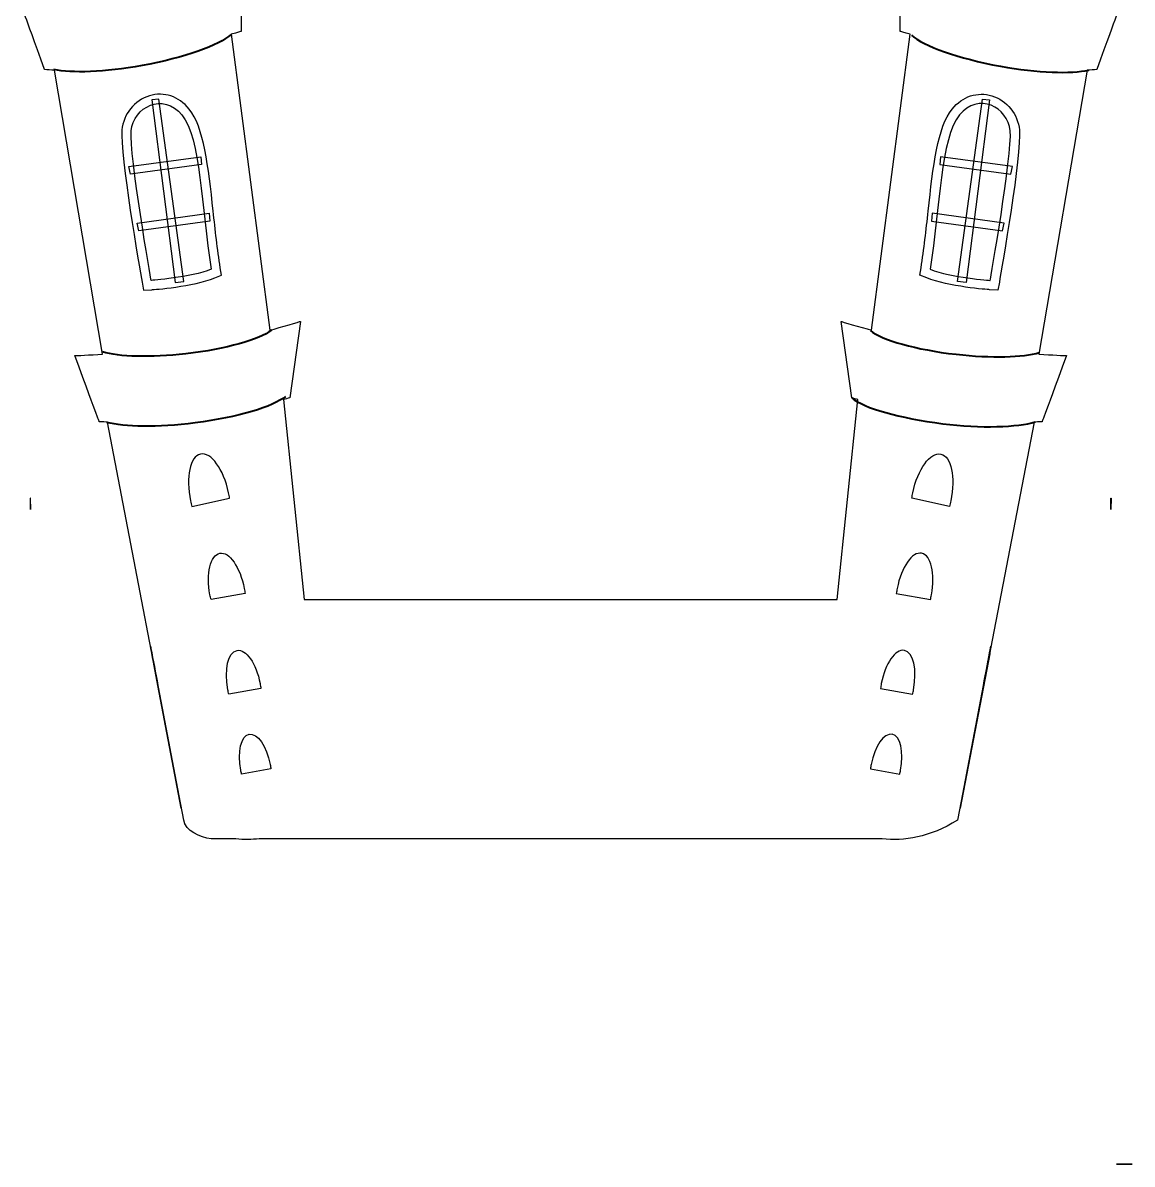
# Model space of a CAD drawing. Header units: millimetres. Extents: x -101 to 196, y -76 to 155.
# Drawn here: x 81.1 to 191.8, y -75.6 to 38.2 of the extents above; entities that cross this region are included whole.
import ezdxf

# ---------------------------------------------------------------- set-up
doc = ezdxf.new("R2010")
doc.units = ezdxf.units.MM
doc.header["$MEASUREMENT"] = 0
doc.layers.add('Capa 1', color=7, linetype='Continuous')

msp = doc.modelspace()

# ---------------------------------------------------------------- linework, layer by layer
at = {"layer": 'Capa 1', "color": 7}
for points, knots in [([(101.0915, 43.6008), (101.0915, 43.6008), (83.5178, 88.5625), (83.5178, 88.5625), (83.5178, 88.5625), (83.5178, 88.5625), (82.2351, 39.9936), (82.2351, 39.9936), (82.2351, 39.9936), (81.5177, 39.7235), (81.1096, 39.5536), (81.1096, 39.5536), (81.1096, 39.5536), (81.1096, 39.5537), (81.1096, 39.5536), (83.2878, 33.5646), (83.2878, 33.5646), (83.5726, 33.5312), (83.8969, 33.5164), (84.2544, 33.5178), (84.2544, 33.5178), (84.2544, 33.5178), (89.0519, 5.1901), (89.0519, 5.1901), (89.0519, 5.1901), (87.7871, 5.0991), (86.4712, 5.0137), (86.2889, 5.038), (86.2889, 5.038), (88.7327, -1.5551), (88.7327, -1.5551), (88.7327, -1.5551), (88.7327, -1.5551), (88.7327, -1.5551), (89.0189, -1.5742), (89.5426, -1.5891), (89.5426, -1.5891), (89.5426, -1.5891), (97.1742, -41.3032), (97.1742, -41.3032), (97.1742, -41.3032), (97.2788, -42.3728), (98.8213, -43.0054), (99.8805, -43.1657), (99.8805, -43.1657), (99.8805, -43.1657), (102.3533, -43.1656), (102.3533, -43.1656), (102.3533, -43.1656), (103.1722, -43.2549), (103.9525, -43.2453), (104.687, -43.1657), (104.687, -43.1657), (104.687, -43.1657), (166.8236, -43.1656), (166.8236, -43.1656), (166.8236, -43.1656), (166.8236, -43.1656), (166.8236, -43.1646), (166.8236, -43.1646), (166.8236, -43.1646), (168.9945, -43.4017), (171.5685, -43.0267), (174.3454, -41.3032), (174.3454, -41.3032), (174.3454, -41.3032), (181.9771, -1.5891), (181.9771, -1.5891), (181.9771, -1.5891), (182.5008, -1.5742), (182.7869, -1.5551), (182.7869, -1.5551), (182.7869, -1.5551), (182.7869, -1.5551), (182.7869, -1.5551), (185.2307, 5.038), (185.2307, 5.038), (185.0485, 5.0137), (183.7326, 5.099), (182.4677, 5.1901), (182.4677, 5.1901), (182.4677, 5.1901), (187.2655, 33.5179), (187.2655, 33.5179), (187.2655, 33.5179), (187.6229, 33.5165), (187.947, 33.5311), (188.2318, 33.5646), (188.2318, 33.5646), (190.4103, 39.5537), (190.4101, 39.5536), (190.4101, 39.5536), (190.4101, 39.5536), (190.4103, 39.5537), (190.002, 39.7235), (189.2846, 39.9935), (189.2846, 39.9935), (189.2846, 39.9935), (188.0021, 88.5625), (188.0021, 88.5625), (188.0021, 88.5625), (188.0021, 88.5625), (170.4282, 43.6008), (170.4282, 43.6008), (170.4282, 43.6008), (169.8131, 43.5511), (169.2116, 43.4743), (168.6301, 43.3653), (168.6301, 43.3653), (168.6301, 43.3653), (168.6302, 37.3763), (168.6302, 37.3763), (168.6302, 37.3763), (168.6302, 37.3763), (168.9973, 37.2695), (169.634, 37.0914), (169.634, 37.0914), (169.634, 37.0914), (165.7729, 7.5644), (165.7729, 7.5644), (165.7729, 7.5644), (164.7009, 7.8656), (162.724, 8.446), (162.724, 8.446), (162.724, 8.446), (162.724, 8.446), (163.7881, 0.831), (163.7881, 0.831), (163.7881, 0.831), (163.9961, 0.768), (164.2035, 0.7069), (164.4106, 0.6471), (164.4106, 0.6471), (164.4106, 0.6471), (162.351, -19.3032), (162.351, -19.3032), (162.351, -19.3032), (162.351, -19.3032), (109.1688, -19.3032), (109.1688, -19.3032), (109.1688, -19.3032), (109.1688, -19.3032), (107.109, 0.6471), (107.109, 0.6471), (107.109, 0.6471), (107.3162, 0.7069), (107.5236, 0.7679), (107.7316, 0.8309), (107.7316, 0.8309), (107.7316, 0.8309), (108.7957, 8.4461), (108.7957, 8.4461), (108.7957, 8.4461), (108.7957, 8.4461), (106.8187, 7.8655), (105.7469, 7.5644), (105.7469, 7.5644), (105.7469, 7.5644), (101.8857, 37.0914), (101.8857, 37.0914), (101.8857, 37.0914), (102.5223, 37.2695), (102.8895, 37.3762), (102.8895, 37.3762), (102.8895, 37.3762), (102.8895, 37.3762), (102.8895, 43.3653), (102.8895, 43.3653), (102.8895, 43.3653), (102.308, 43.4744), (101.7066, 43.551), (101.0915, 43.6008)], [0, 0, 0, 0, 0.02272727, 0.02272727, 0.02272727, 0.02272727, 0.04545455, 0.04545455, 0.04545455, 0.04545455, 0.06818182, 0.06818182, 0.06818182, 0.06818182, 0.09090909, 0.09090909, 0.09090909, 0.09090909, 0.11363636, 0.11363636, 0.11363636, 0.11363636, 0.13636364, 0.13636364, 0.13636364, 0.13636364, 0.15909091, 0.15909091, 0.15909091, 0.15909091, 0.18181818, 0.18181818, 0.18181818, 0.18181818, 0.20454545, 0.20454545, 0.20454545, 0.20454545, 0.22727273, 0.22727273, 0.22727273, 0.22727273, 0.25, 0.25, 0.25, 0.25, 0.27272727, 0.27272727, 0.27272727, 0.27272727, 0.29545455, 0.29545455, 0.29545455, 0.29545455, 0.31818182, 0.31818182, 0.31818182, 0.31818182, 0.34090909, 0.34090909, 0.34090909, 0.34090909, 0.36363636, 0.36363636, 0.36363636, 0.36363636, 0.38636364, 0.38636364, 0.38636364, 0.38636364, 0.40909091, 0.40909091, 0.40909091, 0.40909091, 0.43181818, 0.43181818, 0.43181818, 0.43181818, 0.45454545, 0.45454545, 0.45454545, 0.45454545, 0.47727273, 0.47727273, 0.47727273, 0.47727273, 0.5, 0.5, 0.5, 0.5, 0.52272727, 0.52272727, 0.52272727, 0.52272727, 0.54545455, 0.54545455, 0.54545455, 0.54545455, 0.56818182, 0.56818182, 0.56818182, 0.56818182, 0.59090909, 0.59090909, 0.59090909, 0.59090909, 0.61363636, 0.61363636, 0.61363636, 0.61363636, 0.63636364, 0.63636364, 0.63636364, 0.63636364, 0.65909091, 0.65909091, 0.65909091, 0.65909091, 0.68181818, 0.68181818, 0.68181818, 0.68181818, 0.70454545, 0.70454545, 0.70454545, 0.70454545, 0.72727273, 0.72727273, 0.72727273, 0.72727273, 0.75, 0.75, 0.75, 0.75, 0.77272727, 0.77272727, 0.77272727, 0.77272727, 0.79545455, 0.79545455, 0.79545455, 0.79545455, 0.81818182, 0.81818182, 0.81818182, 0.81818182, 0.84090909, 0.84090909, 0.84090909, 0.84090909, 0.86363636, 0.86363636, 0.86363636, 0.86363636, 0.88636364, 0.88636364, 0.88636364, 0.88636364, 0.90909091, 0.90909091, 0.90909091, 0.90909091, 0.93181818, 0.93181818, 0.93181818, 0.93181818, 0.95454545, 0.95454545, 0.95454545, 0.95454545, 1, 1, 1, 1]), ([(93.9126, 12.5339), (93.9126, 12.5339), (97.8556, 12.8123), (99.8973, 13.645), (99.8973, 13.645), (98.9067, 19.8584), (98.856, 26.7514), (96.9849, 29.0438), (96.9849, 29.0438), (95.1153, 31.3371), (92.1342, 29.8255), (91.9184, 27.4547), (91.9184, 27.4547), (91.7022, 25.0839), (93.9126, 12.5339), (93.9126, 12.5339)], [0, 0, 0, 0, 0.2, 0.2, 0.2, 0.2, 0.4, 0.4, 0.4, 0.4, 0.6, 0.6, 0.6, 0.6, 1, 1, 1, 1]), ([(177.6071, 12.5339), (177.6071, 12.5339), (173.6641, 12.8123), (171.6223, 13.645), (171.6223, 13.645), (172.613, 19.8584), (172.6636, 26.7514), (174.5347, 29.0438), (174.5347, 29.0438), (176.4046, 31.3371), (179.3854, 29.8255), (179.6012, 27.4547), (179.6012, 27.4547), (179.8175, 25.0839), (177.607, 12.5339), (177.6071, 12.5339)], [0, 0, 0, 0, 0.2, 0.2, 0.2, 0.2, 0.4, 0.4, 0.4, 0.4, 0.6, 0.6, 0.6, 0.6, 1, 1, 1, 1])]:
    msp.add_open_spline(points, degree=3, knots=knots, dxfattribs=at)
at = {"layer": 'Capa 1', "lineweight": 9}
msp.add_open_spline([(101.0915, 43.6008), (101.0915, 43.6008), (83.5178, 88.5625), (83.5178, 88.5625), (83.5178, 88.5625), (83.5178, 88.5625), (82.2351, 39.9936), (82.2351, 39.9936), (82.2351, 39.9936), (81.5177, 39.7235), (81.1096, 39.5536), (81.1096, 39.5536), (81.1096, 39.5536), (81.1096, 39.5536), (81.1096, 39.5536), (83.2878, 33.5646), (83.2878, 33.5646), (83.5726, 33.5312), (83.8969, 33.5164), (84.2544, 33.5178), (84.2544, 33.5178), (84.2544, 33.5178), (89.0519, 5.1901), (89.0519, 5.1901), (89.0519, 5.1901), (87.7871, 5.0991), (86.4712, 5.0137), (86.2889, 5.038), (86.2889, 5.038), (88.7327, -1.5551), (88.7327, -1.5551), (88.7327, -1.5551), (88.7327, -1.5551), (88.7327, -1.5551), (89.0189, -1.5742), (89.5426, -1.5891), (89.5426, -1.5891), (89.5426, -1.5891), (97.1742, -41.3032), (97.1742, -41.3032), (97.1742, -41.3032), (97.2788, -42.3728), (98.8213, -43.0054), (99.8805, -43.1657), (99.8805, -43.1657), (99.8805, -43.1657), (102.3533, -43.1656), (102.3533, -43.1656), (102.3533, -43.1656), (103.1722, -43.2549), (103.9525, -43.2453), (104.687, -43.1657), (104.687, -43.1657), (104.687, -43.1657), (166.8236, -43.1656), (166.8236, -43.1656), (166.8236, -43.1656), (166.8236, -43.1656), (166.8236, -43.1646), (166.8236, -43.1646), (166.8236, -43.1646), (168.9945, -43.4017), (171.5685, -43.0267), (174.3454, -41.3032), (174.3454, -41.3032), (174.3454, -41.3032), (181.9771, -1.5891), (181.9771, -1.5891), (181.9771, -1.5891), (182.5008, -1.5742), (182.7869, -1.5551), (182.7869, -1.5551), (182.7869, -1.5551), (182.7869, -1.5551), (182.7869, -1.5551), (185.2307, 5.038), (185.2307, 5.038), (185.0485, 5.0137), (183.7326, 5.099), (182.4677, 5.1901), (182.4677, 5.1901), (182.4677, 5.1901), (187.2655, 33.5179), (187.2655, 33.5179), (187.2655, 33.5179), (187.6229, 33.5165), (187.947, 33.5311), (188.2318, 33.5646), (188.2318, 33.5646), (190.4103, 39.5537), (190.4101, 39.5536), (190.4101, 39.5536), (190.4101, 39.5536), (190.4101, 39.5536), (190.002, 39.7235), (189.2846, 39.9935), (189.2846, 39.9935), (189.2846, 39.9935), (188.0021, 88.5625), (188.0021, 88.5625), (188.0021, 88.5625), (188.0021, 88.5625), (170.4282, 43.6008), (170.4282, 43.6008), (170.4282, 43.6008), (169.8131, 43.5511), (169.2116, 43.4743), (168.6301, 43.3653), (168.6301, 43.3653), (168.6301, 43.3653), (168.6302, 37.3763), (168.6302, 37.3763), (168.6302, 37.3763), (168.6302, 37.3763), (168.9973, 37.2695), (169.634, 37.0914), (169.634, 37.0914), (169.634, 37.0914), (165.7729, 7.5644), (165.7729, 7.5644), (165.7729, 7.5644), (164.7009, 7.8656), (162.724, 8.446), (162.724, 8.446), (162.724, 8.446), (162.724, 8.446), (163.7881, 0.831), (163.7881, 0.831), (163.7881, 0.831), (163.9961, 0.768), (164.2035, 0.7069), (164.4106, 0.6471), (164.4106, 0.6471), (164.4106, 0.6471), (162.351, -19.3032), (162.351, -19.3032), (162.351, -19.3032), (162.351, -19.3032), (109.1688, -19.3032), (109.1688, -19.3032), (109.1688, -19.3032), (109.1688, -19.3032), (107.109, 0.6471), (107.109, 0.6471), (107.109, 0.6471), (107.3162, 0.7069), (107.5236, 0.7679), (107.7316, 0.8309), (107.7316, 0.8309), (107.7316, 0.8309), (108.7957, 8.4461), (108.7957, 8.4461), (108.7957, 8.4461), (108.7957, 8.4461), (106.8187, 7.8655), (105.7469, 7.5644), (105.7469, 7.5644), (105.7469, 7.5644), (101.8857, 37.0914), (101.8857, 37.0914), (101.8857, 37.0914), (102.5223, 37.2695), (102.8895, 37.3762), (102.8895, 37.3762), (102.8895, 37.3762), (102.8895, 37.3762), (102.8895, 43.3653), (102.8895, 43.3653), (102.8895, 43.3653), (102.308, 43.4744), (101.7066, 43.551), (101.0915, 43.6008)], degree=3, knots=[0, 0, 0, 0, 0.02272727, 0.02272727, 0.02272727, 0.02272727, 0.04545455, 0.04545455, 0.04545455, 0.04545455, 0.06818182, 0.06818182, 0.06818182, 0.06818182, 0.09090909, 0.09090909, 0.09090909, 0.09090909, 0.11363636, 0.11363636, 0.11363636, 0.11363636, 0.13636364, 0.13636364, 0.13636364, 0.13636364, 0.15909091, 0.15909091, 0.15909091, 0.15909091, 0.18181818, 0.18181818, 0.18181818, 0.18181818, 0.20454545, 0.20454545, 0.20454545, 0.20454545, 0.22727273, 0.22727273, 0.22727273, 0.22727273, 0.25, 0.25, 0.25, 0.25, 0.27272727, 0.27272727, 0.27272727, 0.27272727, 0.29545455, 0.29545455, 0.29545455, 0.29545455, 0.31818182, 0.31818182, 0.31818182, 0.31818182, 0.34090909, 0.34090909, 0.34090909, 0.34090909, 0.36363636, 0.36363636, 0.36363636, 0.36363636, 0.38636364, 0.38636364, 0.38636364, 0.38636364, 0.40909091, 0.40909091, 0.40909091, 0.40909091, 0.43181818, 0.43181818, 0.43181818, 0.43181818, 0.45454545, 0.45454545, 0.45454545, 0.45454545, 0.47727273, 0.47727273, 0.47727273, 0.47727273, 0.5, 0.5, 0.5, 0.5, 0.52272727, 0.52272727, 0.52272727, 0.52272727, 0.54545455, 0.54545455, 0.54545455, 0.54545455, 0.56818182, 0.56818182, 0.56818182, 0.56818182, 0.59090909, 0.59090909, 0.59090909, 0.59090909, 0.61363636, 0.61363636, 0.61363636, 0.61363636, 0.63636364, 0.63636364, 0.63636364, 0.63636364, 0.65909091, 0.65909091, 0.65909091, 0.65909091, 0.68181818, 0.68181818, 0.68181818, 0.68181818, 0.70454545, 0.70454545, 0.70454545, 0.70454545, 0.72727273, 0.72727273, 0.72727273, 0.72727273, 0.75, 0.75, 0.75, 0.75, 0.77272727, 0.77272727, 0.77272727, 0.77272727, 0.79545455, 0.79545455, 0.79545455, 0.79545455, 0.81818182, 0.81818182, 0.81818182, 0.81818182, 0.84090909, 0.84090909, 0.84090909, 0.84090909, 0.86363636, 0.86363636, 0.86363636, 0.86363636, 0.88636364, 0.88636364, 0.88636364, 0.88636364, 0.90909091, 0.90909091, 0.90909091, 0.90909091, 0.93181818, 0.93181818, 0.93181818, 0.93181818, 0.95454545, 0.95454545, 0.95454545, 0.95454545, 1, 1, 1, 1], dxfattribs=at)
at = {"layer": 'Capa 1', "color": 250, "lineweight": 40}
for points in [[(101.8857, 37.0602), (100.701, 35.9797), (97.2241, 34.7309), (93.0112, 33.9697), (93.0112, 33.9697), (89.2801, 33.2956), (85.9561, 33.1817), (84.2111, 33.5795)], [(169.7542, 36.9965), (170.9388, 35.9161), (174.4155, 34.6673), (178.6284, 33.9061), (178.6284, 33.9061), (182.3595, 33.232), (185.6835, 33.1181), (187.4285, 33.5159)], [(105.9118, 7.5752), (104.7307, 6.6324), (101.3834, 5.6734), (97.374, 5.2185), (97.374, 5.2185), (93.8231, 4.8158), (90.6899, 4.9146), (89.0734, 5.3968)], [(165.6614, 7.5236), (166.8425, 6.5808), (170.1896, 5.6218), (174.199, 5.1669), (174.199, 5.1669), (177.75, 4.7642), (180.8831, 4.863), (182.4996, 5.3452)], [(107.3239, 0.9589), (106.0861, -0.0603), (102.5505, -1.1315), (98.3045, -1.6786), (98.3045, -1.6786), (94.5441, -2.1631), (91.2185, -2.1086), (89.4959, -1.6231)], [(163.7881, 0.831), (165.0476, -0.2334), (168.5479, -1.1871), (172.8685, -1.7582), (172.8685, -1.7582), (176.6949, -2.2641), (180.3444, -2.0927), (182.0973, -1.5856)]]:
    msp.add_open_spline(points, degree=3, knots=[0, 0, 0, 0, 0.33333333, 0.33333333, 0.33333333, 0.33333333, 1, 1, 1, 1], dxfattribs=at)
at = {"layer": 'Capa 1'}
for points, knots in [([(97.7024, 29.6295), (99.1787, 27.8206), (99.6052, 23.9391), (100.0985, 19.4457), (100.0985, 19.4457), (100.3041, 17.5692), (100.5159, 15.6483), (100.8107, 13.7901), (100.8107, 13.7901), (100.8107, 13.7901), (100.928, 13.0646), (100.928, 13.0646), (100.928, 13.0646), (100.928, 13.0646), (100.2467, 12.7866), (100.2467, 12.7866), (100.2467, 12.7866), (98.098, 11.9105), (94.1439, 11.6217), (93.977, 11.6092), (93.977, 11.6092), (93.977, 11.6092), (93.1443, 11.5522), (93.1443, 11.5522), (93.1443, 11.5522), (93.1443, 11.5522), (93, 12.3735), (93, 12.3735), (93, 12.3735), (92.7713, 13.6709), (90.7762, 25.1245), (90.9956, 27.5383), (90.9956, 27.5383), (91.1402, 29.1185), (92.2458, 30.4879), (93.7475, 30.948), (93.7475, 30.948), (95.1891, 31.3895), (96.6692, 30.896), (97.7024, 29.6295)], [0, 0, 0, 0, 0.09090909, 0.09090909, 0.09090909, 0.09090909, 0.18181818, 0.18181818, 0.18181818, 0.18181818, 0.27272727, 0.27272727, 0.27272727, 0.27272727, 0.36363636, 0.36363636, 0.36363636, 0.36363636, 0.45454545, 0.45454545, 0.45454545, 0.45454545, 0.54545455, 0.54545455, 0.54545455, 0.54545455, 0.63636364, 0.63636364, 0.63636364, 0.63636364, 0.72727273, 0.72727273, 0.72727273, 0.72727273, 0.81818182, 0.81818182, 0.81818182, 0.81818182, 1, 1, 1, 1]), ([(173.8176, 29.6295), (172.3412, 27.8206), (171.9144, 23.9391), (171.4211, 19.4457), (171.4211, 19.4457), (171.2156, 17.5692), (171.0037, 15.6483), (170.7089, 13.7901), (170.7089, 13.7901), (170.7089, 13.7901), (170.5918, 13.0646), (170.5918, 13.0646), (170.5918, 13.0646), (170.5918, 13.0646), (171.2732, 12.7866), (171.2732, 12.7866), (171.2732, 12.7866), (173.4219, 11.9105), (177.3758, 11.6217), (177.5426, 11.6092), (177.5426, 11.6092), (177.5426, 11.6092), (178.3755, 11.5522), (178.3755, 11.5522), (178.3755, 11.5522), (178.3755, 11.5522), (178.5197, 12.3735), (178.5197, 12.3735), (178.5197, 12.3735), (178.7483, 13.6709), (180.7434, 25.1245), (180.5241, 27.5383), (180.5241, 27.5383), (180.3797, 29.1185), (179.2738, 30.4879), (177.7722, 30.948), (177.7722, 30.948), (176.3308, 31.3895), (174.8504, 30.896), (173.8176, 29.6295)], [0, 0, 0, 0, 0.09090909, 0.09090909, 0.09090909, 0.09090909, 0.18181818, 0.18181818, 0.18181818, 0.18181818, 0.27272727, 0.27272727, 0.27272727, 0.27272727, 0.36363636, 0.36363636, 0.36363636, 0.36363636, 0.45454545, 0.45454545, 0.45454545, 0.45454545, 0.54545455, 0.54545455, 0.54545455, 0.54545455, 0.63636364, 0.63636364, 0.63636364, 0.63636364, 0.72727273, 0.72727273, 0.72727273, 0.72727273, 0.81818182, 0.81818182, 0.81818182, 0.81818182, 1, 1, 1, 1]), ([(94.682, 30.6146), (94.682, 30.6146), (97.1597, 12.4322), (97.1597, 12.4322), (97.1597, 12.4322), (97.1597, 12.4322), (96.3032, 12.3292), (96.3032, 12.3292), (96.3032, 12.3292), (96.3032, 12.3292), (93.9761, 30.5514), (93.9761, 30.5514), (93.9761, 30.5514), (93.9761, 30.5514), (94.682, 30.6146), (94.682, 30.6146)], [0, 0, 0, 0, 0.2, 0.2, 0.2, 0.2, 0.4, 0.4, 0.4, 0.4, 0.6, 0.6, 0.6, 0.6, 1, 1, 1, 1]), ([(176.838, 30.6146), (176.838, 30.6146), (174.3601, 12.4322), (174.3601, 12.4322), (174.3601, 12.4322), (174.3601, 12.4322), (175.2165, 12.3292), (175.2165, 12.3292), (175.2165, 12.3292), (175.2165, 12.3292), (177.5436, 30.5514), (177.5436, 30.5514), (177.5436, 30.5514), (177.5436, 30.5514), (176.838, 30.6146), (176.838, 30.6146)], [0, 0, 0, 0, 0.2, 0.2, 0.2, 0.2, 0.4, 0.4, 0.4, 0.4, 0.6, 0.6, 0.6, 0.6, 1, 1, 1, 1]), ([(98.8633, 24.8765), (98.8633, 24.8765), (91.6918, 23.8962), (91.6918, 23.8962), (91.6918, 23.8962), (91.6918, 23.8962), (91.8486, 23.1341), (91.8486, 23.1341), (91.8486, 23.1341), (91.8486, 23.1341), (98.9456, 24.0949), (98.9456, 24.0949), (98.9456, 24.0949), (98.9456, 24.0949), (98.8633, 24.8765), (98.8633, 24.8765)], [0, 0, 0, 0, 0.2, 0.2, 0.2, 0.2, 0.4, 0.4, 0.4, 0.4, 0.6, 0.6, 0.6, 0.6, 1, 1, 1, 1]), ([(172.6563, 24.8765), (172.6563, 24.8765), (179.8278, 23.8962), (179.8278, 23.8962), (179.8278, 23.8962), (179.8278, 23.8962), (179.6713, 23.1341), (179.6713, 23.1341), (179.6713, 23.1341), (179.6713, 23.1341), (172.5741, 24.0949), (172.5741, 24.0949), (172.5741, 24.0949), (172.5741, 24.0949), (172.6563, 24.8765), (172.6563, 24.8765)], [0, 0, 0, 0, 0.2, 0.2, 0.2, 0.2, 0.4, 0.4, 0.4, 0.4, 0.6, 0.6, 0.6, 0.6, 1, 1, 1, 1]), ([(99.6881, 19.2305), (99.6881, 19.2305), (92.516, 18.2496), (92.516, 18.2496), (92.516, 18.2496), (92.516, 18.2496), (92.6749, 17.4876), (92.6749, 17.4876), (92.6749, 17.4876), (92.6749, 17.4876), (99.7707, 18.4494), (99.7707, 18.4494), (99.7707, 18.4494), (99.7707, 18.4494), (99.6881, 19.2305), (99.6881, 19.2305)], [0, 0, 0, 0, 0.2, 0.2, 0.2, 0.2, 0.4, 0.4, 0.4, 0.4, 0.6, 0.6, 0.6, 0.6, 1, 1, 1, 1]), ([(171.8316, 19.2305), (171.8316, 19.2305), (179.0037, 18.2496), (179.0037, 18.2496), (179.0037, 18.2496), (179.0037, 18.2496), (178.845, 17.4876), (178.845, 17.4876), (178.845, 17.4876), (178.845, 17.4876), (171.749, 18.4494), (171.749, 18.4494), (171.749, 18.4494), (171.749, 18.4494), (171.8316, 19.2305), (171.8316, 19.2305)], [0, 0, 0, 0, 0.2, 0.2, 0.2, 0.2, 0.4, 0.4, 0.4, 0.4, 0.6, 0.6, 0.6, 0.6, 1, 1, 1, 1])]:
    msp.add_open_spline(points, degree=3, knots=knots, dxfattribs=at)
at = {"layer": 'Capa 1', "color": 250}
for points, knots in [([(97.9803, -10.019), (97.9288, -9.8321), (97.8817, -9.6394), (97.8405, -9.4425), (97.8405, -9.4425), (97.3445, -7.093), (97.7907, -5.0089), (98.8393, -4.7875), (98.8393, -4.7875), (99.887, -4.5657), (101.1394, -6.2904), (101.6363, -8.6403), (101.6363, -8.6403), (101.6731, -8.8179), (101.7058, -8.9933), (101.7323, -9.1684), (101.7323, -9.1684), (101.7323, -9.1684), (97.9803, -10.019), (97.9803, -10.019)], [0, 0, 0, 0, 0.16666667, 0.16666667, 0.16666667, 0.16666667, 0.33333333, 0.33333333, 0.33333333, 0.33333333, 0.5, 0.5, 0.5, 0.5, 0.66666667, 0.66666667, 0.66666667, 0.66666667, 1, 1, 1, 1]), ([(173.5393, -10.019), (173.5909, -9.8321), (173.6379, -9.6394), (173.6791, -9.4425), (173.6791, -9.4425), (174.1753, -7.093), (173.7289, -5.0089), (172.6803, -4.7875), (172.6803, -4.7875), (171.6328, -4.5657), (170.3803, -6.2904), (169.8834, -8.6403), (169.8834, -8.6403), (169.8466, -8.8179), (169.8139, -8.9933), (169.7873, -9.1684), (169.7873, -9.1684), (169.7873, -9.1684), (173.5393, -10.019), (173.5393, -10.019)], [0, 0, 0, 0, 0.16666667, 0.16666667, 0.16666667, 0.16666667, 0.33333333, 0.33333333, 0.33333333, 0.33333333, 0.5, 0.5, 0.5, 0.5, 0.66666667, 0.66666667, 0.66666667, 0.66666667, 1, 1, 1, 1]), ([(81.8695, -9.1919), (81.8695, -9.1919), (81.8695, -10.3091), (81.8695, -10.3091), (81.8695, -10.3091), (81.8695, -10.3091), (81.8337, -9.1976), (81.8337, -9.1976), (81.8337, -9.1976), (81.857, -9.1942), (81.8694, -9.192), (81.8695, -9.1919)], [0, 0, 0, 0, 0.25, 0.25, 0.25, 0.25, 0.5, 0.5, 0.5, 0.5, 1, 1, 1, 1]), ([(189.6503, -9.1919), (189.6503, -9.1919), (189.6503, -10.3091), (189.6503, -10.3091), (189.6503, -10.3091), (189.6503, -10.3091), (189.686, -9.1976), (189.686, -9.1976), (189.686, -9.1976), (189.6628, -9.1942), (189.6503, -9.192), (189.6503, -9.1919)], [0, 0, 0, 0, 0.25, 0.25, 0.25, 0.25, 0.5, 0.5, 0.5, 0.5, 1, 1, 1, 1]), ([(103.2784, -18.7065), (103.2568, -18.5335), (103.228, -18.3576), (103.1945, -18.1808), (103.1945, -18.1808), (102.7903, -16.0647), (101.6975, -14.4966), (100.7545, -14.6768), (100.7545, -14.6768), (99.8108, -14.8569), (99.373, -16.717), (99.7772, -18.8339), (99.7772, -18.8339), (99.8068, -18.9927), (99.8419, -19.1492), (99.8805, -19.3033), (99.8805, -19.3033), (99.8805, -19.3033), (103.2784, -18.7065), (103.2784, -18.7065)], [0, 0, 0, 0, 0.16666667, 0.16666667, 0.16666667, 0.16666667, 0.33333333, 0.33333333, 0.33333333, 0.33333333, 0.5, 0.5, 0.5, 0.5, 0.66666667, 0.66666667, 0.66666667, 0.66666667, 1, 1, 1, 1]), ([(168.2417, -18.7065), (168.2629, -18.5335), (168.2916, -18.3576), (168.3251, -18.1808), (168.3251, -18.1808), (168.7294, -16.0647), (169.8221, -14.4966), (170.7651, -14.6768), (170.7651, -14.6768), (171.709, -14.8569), (172.1466, -16.717), (171.7424, -18.8339), (171.7424, -18.8339), (171.7129, -18.9927), (171.6777, -19.1492), (171.6391, -19.3033), (171.6391, -19.3033), (171.6391, -19.3033), (168.2417, -18.7065), (168.2417, -18.7065)], [0, 0, 0, 0, 0.16666667, 0.16666667, 0.16666667, 0.16666667, 0.33333333, 0.33333333, 0.33333333, 0.33333333, 0.5, 0.5, 0.5, 0.5, 0.66666667, 0.66666667, 0.66666667, 0.66666667, 1, 1, 1, 1]), ([(93.8503, -23.9608), (93.8503, -23.9608), (94.5932, -27.8699), (94.5932, -27.8699), (94.5932, -27.8699), (94.346, -26.5823), (94.1095, -25.3549), (93.8847, -24.1845), (93.8847, -24.1845), (93.8736, -24.1103), (93.8619, -24.036), (93.8503, -23.9608)], [0, 0, 0, 0, 0.25, 0.25, 0.25, 0.25, 0.5, 0.5, 0.5, 0.5, 1, 1, 1, 1]), ([(93.8848, -24.1845), (94.1096, -25.3549), (94.346, -26.5823), (94.5931, -27.8699), (94.5931, -27.8699), (94.5931, -27.8699), (96.9134, -40.091), (96.9134, -40.091), (96.9134, -40.091), (96.9134, -40.091), (93.9645, -24.7281), (93.9645, -24.7281), (93.9645, -24.7281), (93.9396, -24.5491), (93.9126, -24.3684), (93.8848, -24.1845)], [0, 0, 0, 0, 0.2, 0.2, 0.2, 0.2, 0.4, 0.4, 0.4, 0.4, 0.6, 0.6, 0.6, 0.6, 1, 1, 1, 1]), ([(104.8564, -28.1658), (104.8357, -28.0034), (104.8086, -27.8378), (104.7768, -27.6722), (104.7768, -27.6722), (104.3964, -25.6788), (103.3675, -24.2012), (102.478, -24.3707), (102.478, -24.3707), (101.59, -24.541), (101.1776, -26.2932), (101.5582, -28.2861), (101.5582, -28.2861), (101.5873, -28.4358), (101.6194, -28.5834), (101.6559, -28.7289), (101.6559, -28.7289), (101.6559, -28.7289), (104.8564, -28.1658), (104.8564, -28.1658)], [0, 0, 0, 0, 0.16666667, 0.16666667, 0.16666667, 0.16666667, 0.33333333, 0.33333333, 0.33333333, 0.33333333, 0.5, 0.5, 0.5, 0.5, 0.66666667, 0.66666667, 0.66666667, 0.66666667, 1, 1, 1, 1]), ([(166.6637, -28.1658), (166.6841, -28.0034), (166.711, -27.8378), (166.7428, -27.6722), (166.7428, -27.6722), (167.1235, -25.6788), (168.1522, -24.2012), (169.0416, -24.3707), (169.0416, -24.3707), (169.9298, -24.541), (170.342, -26.2932), (169.9614, -28.2861), (169.9614, -28.2861), (169.9324, -28.4358), (169.9002, -28.5834), (169.8637, -28.7289), (169.8637, -28.7289), (169.8637, -28.7289), (166.6637, -28.1658), (166.6637, -28.1658)], [0, 0, 0, 0, 0.16666667, 0.16666667, 0.16666667, 0.16666667, 0.33333333, 0.33333333, 0.33333333, 0.33333333, 0.5, 0.5, 0.5, 0.5, 0.66666667, 0.66666667, 0.66666667, 0.66666667, 1, 1, 1, 1]), ([(177.6349, -24.1845), (177.4103, -25.3549), (177.1736, -26.5823), (176.9266, -27.8699), (176.9266, -27.8699), (176.9266, -27.8699), (174.6063, -40.091), (174.6063, -40.091), (174.6063, -40.091), (174.6063, -40.091), (177.5551, -24.7281), (177.5551, -24.7281), (177.5551, -24.7281), (177.5801, -24.5491), (177.607, -24.3684), (177.6349, -24.1845)], [0, 0, 0, 0, 0.2, 0.2, 0.2, 0.2, 0.4, 0.4, 0.4, 0.4, 0.6, 0.6, 0.6, 0.6, 1, 1, 1, 1]), ([(177.6694, -23.9608), (177.6694, -23.9608), (176.9267, -27.8699), (176.9267, -27.8699), (176.9267, -27.8699), (177.1737, -26.5823), (177.4101, -25.3549), (177.6349, -24.1845), (177.6349, -24.1845), (177.646, -24.1103), (177.6577, -24.036), (177.6694, -23.9608)], [0, 0, 0, 0, 0.25, 0.25, 0.25, 0.25, 0.5, 0.5, 0.5, 0.5, 1, 1, 1, 1]), ([(105.8569, -36.1972), (105.8374, -36.0479), (105.8137, -35.8973), (105.7846, -35.7454), (105.7846, -35.7454), (105.4368, -33.9272), (104.4984, -32.579), (103.6879, -32.7343), (103.6879, -32.7343), (102.8758, -32.8897), (102.5003, -34.4879), (102.8478, -36.3071), (102.8478, -36.3071), (102.8736, -36.4438), (102.904, -36.5782), (102.9362, -36.7103), (102.9362, -36.7103), (102.9362, -36.7103), (105.8569, -36.1972), (105.8569, -36.1972)], [0, 0, 0, 0, 0.16666667, 0.16666667, 0.16666667, 0.16666667, 0.33333333, 0.33333333, 0.33333333, 0.33333333, 0.5, 0.5, 0.5, 0.5, 0.66666667, 0.66666667, 0.66666667, 0.66666667, 1, 1, 1, 1]), ([(165.663, -36.1972), (165.6822, -36.0479), (165.7059, -35.8973), (165.735, -35.7454), (165.735, -35.7454), (166.0831, -33.9272), (167.0212, -32.579), (167.8317, -32.7343), (167.8317, -32.7343), (168.6441, -32.8897), (169.0193, -34.4879), (168.6719, -36.3071), (168.6719, -36.3071), (168.6463, -36.4438), (168.6156, -36.5782), (168.5834, -36.7103), (168.5834, -36.7103), (168.5834, -36.7103), (165.663, -36.1972), (165.663, -36.1972)], [0, 0, 0, 0, 0.16666667, 0.16666667, 0.16666667, 0.16666667, 0.33333333, 0.33333333, 0.33333333, 0.33333333, 0.5, 0.5, 0.5, 0.5, 0.66666667, 0.66666667, 0.66666667, 0.66666667, 1, 1, 1, 1])]:
    msp.add_open_spline(points, degree=3, knots=knots, dxfattribs=at)
at = {"layer": 'Capa 1', "color": 65}
msp.add_open_spline([(190.2029, -75.6054), (190.2029, -75.6054), (191.7678, -75.6151), (191.7678, -75.6151), (191.7678, -75.6151), (191.7678, -75.6151), (191.7618, -75.6137), (191.7494, -75.612), (191.7494, -75.612), (191.7494, -75.612), (190.2029, -75.6054), (190.2029, -75.6054)], degree=3, knots=[0, 0, 0, 0, 0.25, 0.25, 0.25, 0.25, 0.5, 0.5, 0.5, 0.5, 1, 1, 1, 1], dxfattribs=at)

doc.saveas('drawing.dxf')
